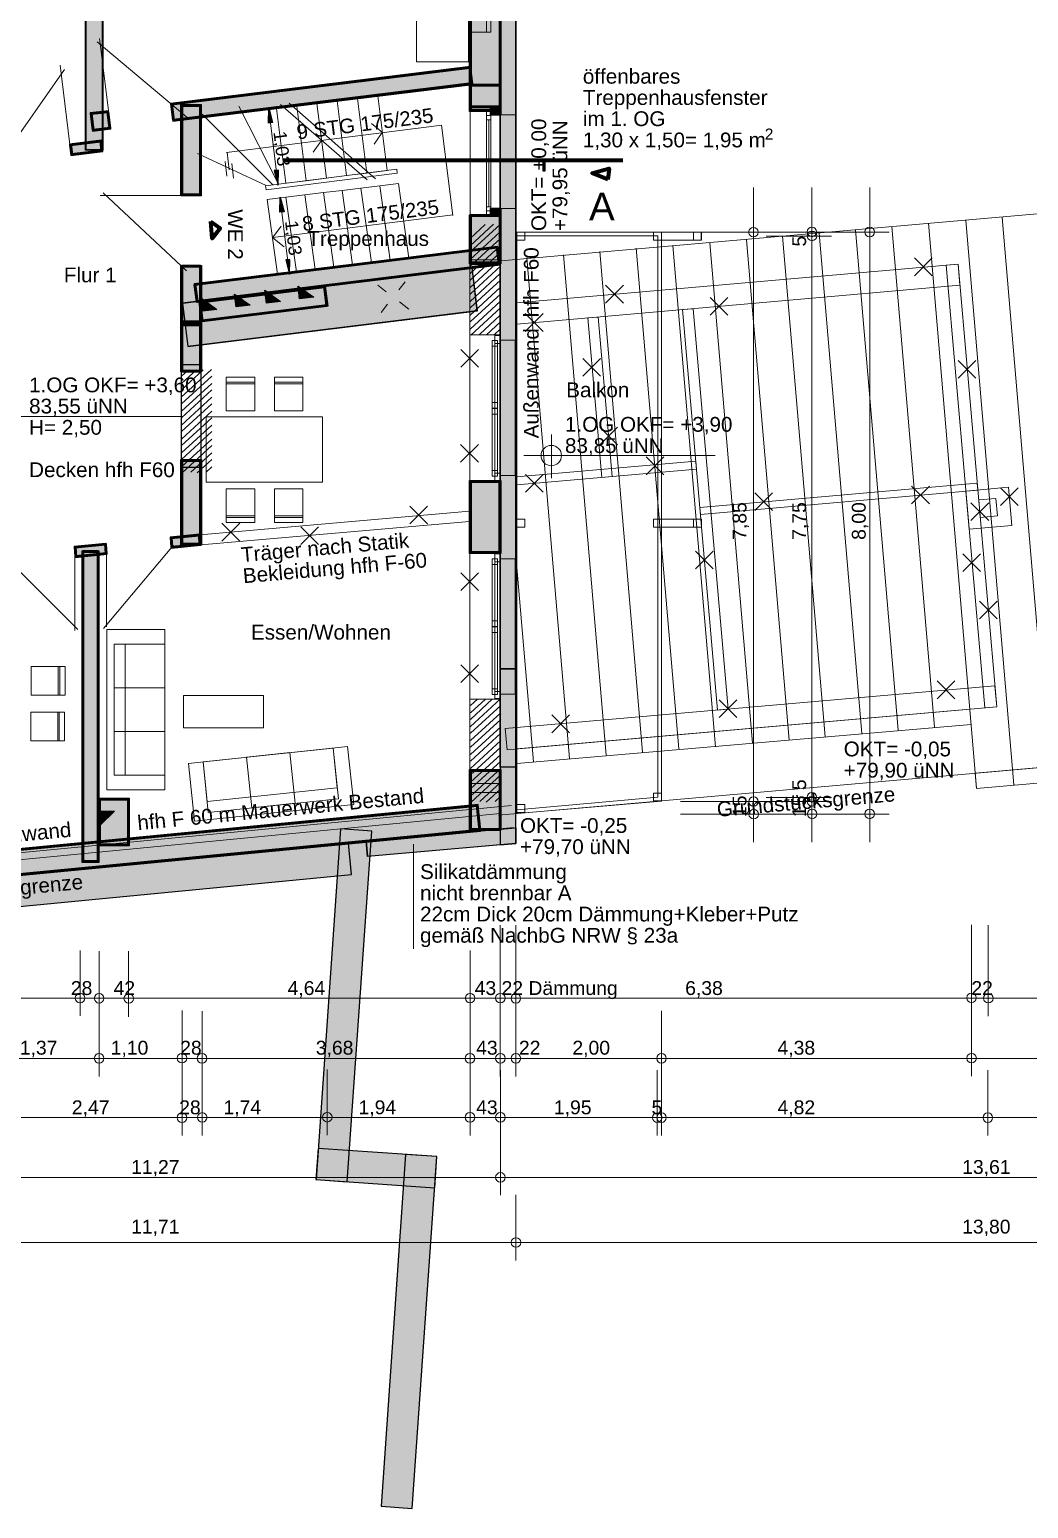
# Model space of a CAD drawing. Header units: millimetres. Extents: x 928 to 41670, y -1551 to 29737.
# Drawn here: x 9644 to 23382, y -1551 to 18776 of the extents above; entities that cross this region are included whole.
import ezdxf

# ---------------------------------------------------------------- set-up
doc = ezdxf.new("R2010")
doc.units = ezdxf.units.MM
doc.header["$LTSCALE"] = 50
doc.linetypes.add('PDF_564-4_176-4_70-6_176-4', pattern=[987.8, 564.4, -176.4, 70.6, -176.4])
for name, color, linetype in [('00_Wand_Bestand', 7, 'Continuous'), ('01_Daemmung_neu', 9, 'Continuous'), ('02_Grundstuecksgrenze', 8, 'Continuous'), ('03_Sanitaer', 5, 'Continuous'), ('05_Linien_stark', 7, 'Continuous'), ('06_Linien_fein', 3, 'Continuous'), ('07_Bemassung', 6, 'Continuous'), ('08_Schnittlinie', 1, 'Continuous'), ('10_Text', 7, 'Continuous')]:
    doc.layers.add(name, color=color, linetype=linetype)
doc.styles.add('PLAN', font='arial.ttf')

msp = doc.modelspace()

# ---------------------------------------------------------------- hatches: boundary and pattern name
at = {"layer": '00_Wand_Bestand'}
for points in [[(15697, 21438), (16127, 21438), (16127, 17701), (15697, 17701)], [(10412, 20540), (10654, 20540), (10654, 17116), (10412, 17116)], [(11585, 17761), (11615, 17516), (15741, 18023), (15711, 18268)], [(15697, 18023), (16127, 18023), (16127, 17651), (15697, 17651)], [(11725, 17745), (12005, 17745), (12005, 16491), (11725, 16491)], [(12934, 17698), (12987, 17498), (12930, 17491)], [(15985, 17703), (16127, 17703), (16127, 17602), (15985, 17602)], [(10480, 17630), (10511, 17380), (10760, 17411), (10729, 17660)], [(10194, 17202), (10214, 17044), (10652, 17098), (10633, 17256)], [(16708, 16995), (16729, 16995), (16729, 16830), (16708, 16830)], [(13063, 16638), (13067, 16844), (13010, 16837)], [(13092, 16471), (13145, 16271), (13088, 16264)], [(15985, 16319), (16128, 16319), (16128, 16219), (15985, 16219)], [(15697, 16230), (16126, 16230), (16126, 15557), (15697, 15557)], [(11906, 15283), (11938, 15027), (16117, 15540), (16085, 15796)], [(11727, 15534), (12007, 15534), (12007, 14704), (11727, 14704)], [(13221, 15410), (13225, 15616), (13168, 15609)], [(13711, 15250), (13745, 14975), (12009, 14762), (11975, 15037)], [(13359, 15074), (13337, 15251), (13552, 15097)], [(12029, 14906), (12008, 15084), (12222, 14930)], [(12485, 14963), (12463, 15141), (12678, 14987)], [(12903, 15017), (12881, 15194), (13096, 15040)], [(11727, 14768), (12007, 14768), (12007, 14071), (11727, 14071)], [(11727, 12865), (12007, 12865), (12007, 11691), (11727, 11691)], [(15697, 12576), (16125, 12576), (16125, 11576), (15697, 11576)], [(12002, 11687), (11988, 11838), (11577, 11798), (11592, 11648)], [(10711, 11563), (10697, 11714), (10258, 11671), (10272, 11521)], [(10368, 11613), (10598, 11613), (10598, 7329), (10368, 7329)], [(15697, 8604), (16127, 8604), (16127, 7771), (15697, 7771)], [(10595, 8211), (11016, 8211), (11016, 7557), (10595, 7557)], [(5075, 7091), (5110, 6727), (15847, 7760), (15812, 8125)], [(10616, 8035), (10811, 8035), (10616, 7840)]]:
    msp.add_hatch(color=7, dxfattribs=at).paths.add_polyline_path(points)
at = {"layer": '01_Daemmung_neu'}
for points in [[(16115, 21519), (16330, 21519), (16330, 8636), (16115, 8636)], [(16117, 9991), (16117, 7571), (16330, 7587), (16330, 9991)], [(14275, 7623), (16332, 7803), (16333, 7589), (14293, 7411)]]:
    msp.add_hatch(color=7, dxfattribs=at).paths.add_polyline_path(points)
at = {"layer": '02_Grundstuecksgrenze'}
for points in [[(13921, 7790), (13584, 2970), (14013, 2940), (14350, 7760)], [(14032, 7592), (4943, 6716), (4984, 6289), (14074, 7164)], [(15247, 3284), (13612, 3398), (13582, 2969), (15217, 2855)], [(14817, 3314), (14479, -1521), (14908, -1551), (15246, 3284)]]:
    msp.add_hatch(color=7, dxfattribs=at).paths.add_polyline_path(points)
at = {"layer": '03_Sanitaer', "transparency": 33554559}
msp.add_hatch(color=7, dxfattribs=at).paths.add_polyline_path([(15730, 15504), (11746, 15014), (11819, 14421), (15803, 14910)])

# ---------------------------------------------------------------- linework, layer by layer
at = {"layer": '00_Wand_Bestand'}
for points in [[(15697, 21438), (16127, 21438), (16127, 17701), (15697, 17701)], [(10412, 20540), (10654, 20540), (10654, 17116), (10412, 17116)], [(11585, 17761), (11615, 17516), (15741, 18023), (15711, 18268)], [(15697, 18023), (16127, 18023), (16127, 17651), (15697, 17651)], [(11725, 17745), (12005, 17745), (12005, 16491), (11725, 16491)], [(12934, 17698), (12987, 17498), (12930, 17491)], [(15985, 17703), (16127, 17703), (16127, 17602), (15985, 17602)], [(10480, 17630), (10511, 17380), (10760, 17411), (10729, 17660)], [(10194, 17202), (10214, 17044), (10652, 17098), (10633, 17256)], [(16708, 16995), (16729, 16995), (16729, 16830), (16708, 16830)], [(13063, 16638), (13067, 16844), (13010, 16837)], [(13092, 16471), (13145, 16271), (13088, 16264)], [(15985, 16319), (16128, 16319), (16128, 16219), (15985, 16219)], [(15697, 16230), (16126, 16230), (16126, 15557), (15697, 15557)], [(11906, 15283), (11938, 15027), (16117, 15540), (16085, 15796)], [(11727, 15534), (12007, 15534), (12007, 14704), (11727, 14704)], [(13221, 15410), (13225, 15616), (13168, 15609)], [(13711, 15250), (13745, 14975), (12009, 14762), (11975, 15037)], [(13359, 15074), (13337, 15251), (13552, 15097)], [(12029, 14906), (12008, 15084), (12222, 14930)], [(12485, 14963), (12463, 15141), (12678, 14987)], [(12903, 15017), (12881, 15194), (13096, 15040)], [(11727, 14768), (12007, 14768), (12007, 14071), (11727, 14071)], [(11727, 12865), (12007, 12865), (12007, 11691), (11727, 11691)], [(15697, 12576), (16125, 12576), (16125, 11576), (15697, 11576)], [(12002, 11687), (11988, 11838), (11577, 11798), (11592, 11648)], [(10711, 11563), (10697, 11714), (10258, 11671), (10272, 11521)], [(10368, 11613), (10598, 11613), (10598, 7329), (10368, 7329)], [(15697, 8604), (16127, 8604), (16127, 7771), (15697, 7771)], [(10595, 8211), (11016, 8211), (11016, 7557), (10595, 7557)], [(5075, 7091), (5110, 6727), (15847, 7760), (15812, 8125)], [(10616, 8035), (10811, 8035), (10616, 7840)]]:
    msp.add_lwpolyline(points, close=True, dxfattribs=at)
at = {"layer": '01_Daemmung_neu'}
for points in [[(16115, 21519), (16330, 21519), (16330, 8636), (16115, 8636)], [(16117, 9991), (16117, 7571), (16330, 7587), (16330, 9991)], [(14275, 7623), (16332, 7803), (16333, 7589), (14293, 7411)]]:
    msp.add_lwpolyline(points, close=True, dxfattribs=at)
at = {"layer": '02_Grundstuecksgrenze'}
for points in [[(13921, 7790), (13584, 2970), (14013, 2940), (14350, 7760)], [(14032, 7592), (4943, 6716), (4984, 6289), (14074, 7164)], [(15247, 3284), (13612, 3398), (13582, 2969), (15217, 2855)], [(14817, 3314), (14479, -1521), (14908, -1551), (15246, 3284)]]:
    msp.add_lwpolyline(points, close=True, dxfattribs=at)
at = {"layer": '03_Sanitaer'}
msp.add_lwpolyline([(15730, 15504), (11746, 15014), (11819, 14421), (15803, 14910)], close=True, dxfattribs=at)
at = {"layer": '05_Linien_stark', "lineweight": 15}
for p, q in [((12953, 17531), (13040, 16818)), ((13111, 16304), (13198, 15590)), ((9119, 13459), (11751, 13459)), ((16821, 13212), (16821, 12612)), ((16440, 12921), (19073, 12921)), ((16095, 7979), (35873, 9710)), ((19849, 8166), (18595, 8166)), ((20673, 8165), (19773, 8165)), ((20673, 8221), (19774, 8221)), ((4323, 6961), (16271, 8111)), ((5642, 6994), (16117, 8002)), ((19853, 7992), (18598, 7992)), ((20678, 7992), (19779, 7992)), ((21468, 7992), (20568, 7992)), ((3396, 6566), (16302, 7809)), ((14926, 6139), (14926, 7579)), ((16119, 5214), (16119, 6468)), ((22600, 5218), (22600, 6472)), ((22830, 5214), (22830, 6468)), ((10339, 5218), (10339, 6117)), ((10600, 5210), (10600, 6110)), ((11007, 5208), (11007, 6107)), ((15703, 5218), (15703, 6117)), ((15703, 5218), (15703, 6117)), ((10600, 4386), (10600, 5286)), ((11742, 4393), (11742, 5292)), ((11742, 4393), (11742, 5292)), ((16119, 4387), (16119, 5286)), ((18335, 4390), (18335, 5289)), ((18335, 4390), (18335, 5289)), ((18335, 4390), (18335, 5289)), ((18335, 4390), (18335, 5289)), ((18335, 4390), (18335, 5289)), ((18335, 4390), (18335, 5289)), ((18335, 4390), (18335, 5289)), ((22600, 4392), (22600, 5292)), ((12018, 4385), (12018, 5284)), ((15702, 4385), (15702, 5285)), ((11742, 3574), (11742, 4474)), ((11742, 3574), (11742, 4474)), ((12018, 3573), (12018, 4473)), ((13739, 3581), (13739, 4480)), ((15703, 3574), (15703, 4473)), ((16120, 3575), (16120, 4474)), ((18277, 3576), (18277, 4475)), ((18277, 3576), (18277, 4475)), ((18277, 3576), (18277, 4475)), ((18277, 3576), (18277, 4475)), ((18336, 3576), (18336, 4475)), ((18336, 3576), (18336, 4475)), ((18336, 3576), (18336, 4475)), ((18336, 3576), (18336, 4475)), ((22824, 3574), (22824, 4473)), ((16120, 2754), (16120, 3653)), ((16120, 2754), (16120, 3653)), ((16120, 2754), (16120, 3653)), ((16120, 2754), (16120, 3653)), ((16334, 1858), (16334, 2758)), ((16334, 1858), (16334, 2758)), ((16334, 1858), (16334, 2758)), ((16334, 1858), (16334, 2758))]:
    msp.add_line(p, q, dxfattribs=at)
at = {"layer": '05_Linien_stark', "lineweight": 18}
for p, q in [((14435, 15261), (14547, 15173)), ((14810, 15309), (14722, 15197)), ((14567, 15000), (14480, 14888)), ((14732, 15033), (14860, 14933))]:
    msp.add_line(p, q, dxfattribs=at)
at = {"layer": '05_Linien_stark', "lineweight": 50}
for points in [[(15709, 21427), (16116, 21427), (16116, 17712), (15709, 17712)], [(11598, 17751), (11625, 17529), (15729, 18033), (15701, 18255)], [(15708, 18012), (16115, 18012), (16115, 17662), (15708, 17662)], [(11737, 17734), (11994, 17734), (11994, 16503), (11737, 16503)], [(10493, 17620), (10521, 17393), (10747, 17421), (10719, 17647)], [(10207, 17192), (10224, 17057), (10640, 17108), (10623, 17243)], [(15708, 16218), (16115, 16218), (16115, 15568), (15708, 15568)], [(11919, 15273), (11948, 15040), (16104, 15550), (16075, 15784)], [(11739, 15522), (11996, 15522), (11996, 14716), (11739, 14716)], [(13702, 15238), (13733, 14985), (12019, 14774), (11988, 15027)], [(11739, 14757), (11996, 14757), (11996, 14082), (11739, 14082)], [(11739, 12854), (11996, 12854), (11996, 11702), (11739, 11702)], [(15708, 12565), (16114, 12565), (16114, 11587), (15708, 11587)], [(11990, 11697), (11977, 11825), (11590, 11788), (11602, 11660)], [(10699, 11573), (10687, 11701), (10270, 11661), (10283, 11533)], [(10379, 11601), (10586, 11601), (10586, 7340), (10379, 7340)], [(15708, 8592), (16115, 8592), (16115, 7782), (15708, 7782)], [(10607, 8199), (11005, 8199), (11005, 7568), (10607, 7568)], [(5088, 7081), (5120, 6739), (15835, 7771), (15802, 8112)]]:
    msp.add_lwpolyline(points, close=True, dxfattribs=at)
at = {"layer": '05_Linien_stark', "lineweight": 18}
for points in [[(16119, 21514), (16326, 21514), (16326, 8641), (16119, 8641)], [(16123, 17605), (16329, 17605), (16329, 16315), (16123, 16315)], [(15726, 15499), (11751, 15011), (11823, 14426), (15798, 14914)], [(15701, 15546), (16122, 15546), (16122, 14580), (15701, 14580)], [(16120, 14508), (16325, 14508), (16325, 12647), (16120, 12647)], [(16120, 11503), (16324, 11503), (16324, 9642), (16120, 9642)], [(16122, 9986), (16122, 7575), (16326, 7592), (16326, 9986)], [(15701, 9573), (16122, 9573), (16122, 8289), (15701, 8289)], [(30210, 9004), (22669, 8345), (22651, 8553), (30192, 9213)], [(14280, 7619), (16327, 7799), (16329, 7593), (14298, 7416)]]:
    msp.add_lwpolyline(points, close=True, dxfattribs=at)
at = {"layer": '05_Linien_stark', "lineweight": 30}
msp.add_lwpolyline([(10419, 20533), (10647, 20533), (10647, 17123), (10419, 17123)], close=True, dxfattribs=at)
at = {"layer": '05_Linien_stark', "lineweight": 20}
for points in [[(15703, 20179), (15987, 20179), (15987, 18740), (15703, 18740)], [(15928, 20178), (15987, 20178), (15987, 18741), (15928, 18741)], [(15703, 17657), (16122, 17657), (16122, 16225), (15703, 16225)], [(15930, 17656), (15989, 17656), (15989, 16225), (15930, 16225)], [(15930, 17593), (15989, 17593), (15989, 16285), (15930, 16285)], [(15930, 17536), (15989, 17536), (15989, 16341), (15930, 16341)], [(16344, 15991), (16344, 8001), (18334, 8172), (18334, 15991)], [(16344, 15942), (16344, 8053), (18284, 8223), (18284, 15942)], [(18225, 15991), (18883, 15991), (18883, 15882), (18225, 15882)], [(16005, 14500), (16080, 14500), (16080, 13570), (16005, 13570)], [(16045, 14570), (16120, 14570), (16120, 12677), (16045, 12677)], [(16045, 14460), (16120, 14460), (16120, 12580), (16045, 12580)], [(16006, 14423), (16081, 14423), (16081, 13650), (16006, 13650)], [(16005, 13567), (16080, 13567), (16080, 12636), (16005, 12636)], [(16006, 13488), (16081, 13488), (16081, 12713), (16006, 12713)], [(18225, 12047), (18885, 12047), (18885, 11938), (18225, 11938)], [(16005, 11502), (16080, 11502), (16080, 10571), (16005, 10571)], [(16005, 11424), (16080, 11424), (16080, 10651), (16005, 10651)], [(16044, 11571), (16120, 11571), (16120, 9678), (16044, 9678)], [(16044, 11461), (16120, 11461), (16120, 9581), (16044, 9581)], [(16005, 10568), (16080, 10568), (16080, 9637), (16005, 9637)], [(16005, 10489), (16080, 10489), (16080, 9715), (16005, 9715)]]:
    msp.add_lwpolyline(points, close=True, dxfattribs=at)
at = {"layer": '05_Linien_stark', "lineweight": 211}
for points in [[(17597, 16717), (17382, 16802), (17617, 16867)], [(12139, 16139), (12264, 16048), (12156, 15906)]]:
    msp.add_lwpolyline(points, close=True, dxfattribs=at)
at = {"layer": '05_Linien_stark', "lineweight": 15}
for points in [[(15699, 15610), (16120, 15610), (16120, 8412), (15699, 8412)], [(22439, 15261), (16345, 14728), (16344, 15018), (22414, 15549)], [(22781, 9452), (22948, 9467), (22416, 15552), (22249, 15537)], [(19105, 9423), (19251, 9436), (18770, 14939), (18624, 14926)], [(17514, 12620), (17657, 12632), (17465, 14825), (17322, 14812)], [(18815, 12733), (16344, 12517), (16343, 12627), (18806, 12842)], [(18862, 12205), (18870, 12111), (22687, 12445), (22679, 12539)], [(22521, 12432), (23110, 12484), (23156, 11959), (22567, 11907)], [(22699, 12311), (22720, 12071), (22955, 12091), (22934, 12332)], [(11989, 11830), (15696, 12155), (15697, 12015), (12001, 11692)], [(16185, 9168), (16211, 8875), (22946, 9465), (22921, 9757)], [(11762, 9622), (12861, 9622), (12861, 9177), (11762, 9177)]]:
    msp.add_lwpolyline(points, close=True, dxfattribs=at)
at = {"layer": '05_Linien_stark', "lineweight": 25}
msp.add_lwpolyline([(11734, 14171), (12001, 14171), (12001, 12756), (11734, 12756)], close=True, dxfattribs=at)
at = {"layer": '05_Linien_stark', "lineweight": 18}
msp.add_circle((16820, 12920), 140, dxfattribs=at)
at = {"layer": '06_Linien_fein', "lineweight": 9}
for p, q in [((10575, 18606), (11834, 17551)), ((10607, 18651), (10760, 17407)), ((9284, 17025), (10125, 18226)), ((10065, 18288), (10217, 17044)), ((12522, 17721), (13068, 16651)), ((13097, 17748), (14287, 16710)), ((13213, 17762), (14404, 16724)), ((12020, 17614), (12992, 16641)), ((14498, 17361), (14349, 17486)), ((15959, 17534), (15959, 16345)), ((12354, 17086), (15313, 17460)), ((14496, 17359), (14383, 17200)), ((15310, 17464), (15467, 16221)), ((12361, 17088), (12390, 16848)), ((13547, 17092), (13658, 17253)), ((11954, 17072), (12897, 16632)), ((12333, 16961), (12358, 16760)), ((12427, 16935), (12451, 16734)), ((12007, 16494), (10617, 16494)), ((10655, 16533), (11805, 15460)), ((12985, 15912), (13104, 16072)), ((12989, 15917), (15471, 16230)), ((16117, 16096), (15701, 15714)), ((16027, 16101), (15703, 15803)), ((15912, 16096), (15705, 15905)), ((22090, 9187), (21502, 16071)), ((22670, 8349), (22007, 16115)), ((23182, 8393), (22520, 16152)), ((23683, 8438), (23021, 16193)), ((12988, 15914), (13148, 15790)), ((16115, 15994), (15700, 15612)), ((16120, 15905), (15705, 15523)), ((20090, 9010), (19503, 15884)), ((20587, 9054), (20000, 15935)), ((21091, 9100), (20504, 15979)), ((21592, 9144), (21005, 16024)), ((16118, 15803), (15703, 15421)), ((16120, 15714), (15705, 15332)), ((17575, 8801), (16988, 15679)), ((18076, 8844), (17489, 15724)), ((18574, 8888), (17987, 15771)), ((19078, 8919), (18490, 15806)), ((19078, 8919), (18490, 15806)), ((19588, 8967), (19002, 15843)), ((16118, 15612), (15703, 15230)), ((16120, 15523), (15705, 15141)), ((17072, 8755), (16485, 15636)), ((16118, 15421), (15703, 15039)), ((16120, 15332), (15705, 14950)), ((16118, 15230), (15703, 14848)), ((16120, 15141), (15705, 14759)), ((16118, 15039), (15703, 14657)), ((16120, 14950), (15714, 14576)), ((16118, 14848), (15832, 14585)), ((16120, 14759), (15927, 14581)), ((16118, 14657), (16040, 14585)), ((16044, 13648), (16044, 14426)), ((12146, 14103), (11731, 13721)), ((12031, 14097), (11732, 13823)), ((11939, 14100), (11734, 13912)), ((11830, 14100), (11736, 14014)), ((12149, 13912), (11734, 13530)), ((12151, 14014), (11736, 13632)), ((12151, 13823), (11736, 13441)), ((12149, 13721), (11734, 13339)), ((12151, 13632), (11736, 13250)), ((12149, 13530), (11734, 13148)), ((12151, 13441), (11736, 13059)), ((16044, 12710), (16044, 13490)), ((12149, 13339), (11734, 12957)), ((12151, 13250), (11736, 12868)), ((12149, 13148), (11734, 12766)), ((12151, 13059), (11745, 12685)), ((12149, 12957), (11863, 12694)), ((12151, 12868), (11949, 12682)), ((12149, 12766), (12071, 12694)), ((10269, 11672), (10269, 10516)), ((10662, 10542), (11623, 11687)), ((10702, 11713), (10702, 10565)), ((16574, 8710), (16328, 11596)), ((9327, 11511), (10306, 10532)), ((16043, 10649), (16043, 11427)), ((16043, 9711), (16043, 10491)), ((16121, 9575), (15706, 9193)), ((16006, 9570), (15707, 9295)), ((15914, 9572), (15709, 9384)), ((15805, 9573), (15711, 9486)), ((16124, 9384), (15709, 9002)), ((16126, 9486), (15711, 9104)), ((16345, 8889), (22578, 9434)), ((16124, 9193), (15709, 8811)), ((16126, 9295), (15711, 8913)), ((16346, 8690), (22595, 9223)), ((16124, 9002), (15709, 8620)), ((16126, 9104), (15711, 8722)), ((16124, 8811), (15709, 8430)), ((16126, 8913), (15711, 8531)), ((16124, 8620), (15709, 8239)), ((16126, 8722), (15711, 8340)), ((16126, 8531), (15720, 8158)), ((16124, 8430), (15838, 8166)), ((16126, 8340), (15924, 8155)), ((16124, 8239), (16046, 8166))]:
    msp.add_line(p, q, dxfattribs=at)
at = {"layer": '06_Linien_fein', "lineweight": 5}
for p, q in [((21813, 15393), (22057, 15637)), ((22057, 15393), (21813, 15637)), ((21813, 15393), (22057, 15637)), ((22057, 15393), (21813, 15637)), ((17567, 15016), (17811, 15261)), ((17811, 15016), (17567, 15261)), ((17567, 15016), (17811, 15261)), ((17811, 15016), (17567, 15261)), ((19004, 14849), (19248, 15093)), ((19248, 14849), (19004, 15093)), ((19004, 14849), (19248, 15093)), ((19248, 14849), (19004, 15093)), ((16462, 14627), (16707, 14871)), ((16707, 14627), (16462, 14871)), ((16462, 14627), (16707, 14871)), ((16707, 14627), (16462, 14871)), ((15576, 14135), (15820, 14379)), ((15820, 14135), (15576, 14379)), ((15576, 14135), (15820, 14379)), ((15820, 14135), (15576, 14379)), ((17254, 14010), (17498, 14254)), ((17498, 14010), (17254, 14254)), ((17254, 14010), (17498, 14254)), ((17498, 14010), (17254, 14254)), ((22417, 13984), (22661, 14229)), ((22661, 13984), (22417, 14229)), ((22417, 13984), (22661, 14229)), ((22661, 13984), (22417, 14229)), ((17488, 13066), (17732, 13310)), ((17732, 13066), (17488, 13310)), ((17488, 13066), (17732, 13310)), ((17732, 13066), (17488, 13310)), ((15573, 12828), (15817, 13072)), ((15817, 12828), (15573, 13072)), ((15573, 12828), (15817, 13072)), ((15817, 12828), (15573, 13072)), ((18125, 12657), (18369, 12901)), ((18369, 12657), (18125, 12901)), ((18125, 12657), (18369, 12901)), ((18369, 12657), (18125, 12901)), ((16464, 12417), (16708, 12661)), ((16708, 12417), (16464, 12661)), ((16464, 12417), (16708, 12661)), ((16708, 12417), (16464, 12661)), ((19618, 12164), (19862, 12408)), ((19862, 12164), (19618, 12408)), ((19618, 12164), (19862, 12408)), ((19862, 12164), (19618, 12408)), ((21776, 12258), (22020, 12502)), ((22020, 12258), (21776, 12502)), ((21776, 12258), (22020, 12502)), ((22020, 12258), (21776, 12502)), ((22996, 12234), (23240, 12478)), ((23240, 12234), (22996, 12478)), ((22996, 12234), (23240, 12478)), ((23240, 12234), (22996, 12478)), ((14874, 11980), (15118, 12224)), ((15118, 11980), (14874, 12224)), ((14874, 11980), (15118, 12224)), ((15118, 11980), (14874, 12224)), ((22592, 12028), (22837, 12273)), ((22837, 12028), (22592, 12273)), ((22592, 12028), (22837, 12273)), ((22837, 12028), (22592, 12273)), ((12291, 11746), (12536, 11990)), ((12536, 11746), (12291, 11990)), ((12291, 11746), (12536, 11990)), ((12536, 11746), (12291, 11990)), ((13373, 11697), (13617, 11941)), ((13617, 11697), (13373, 11941)), ((13373, 11697), (13617, 11941)), ((13617, 11697), (13373, 11941)), ((18802, 11362), (19046, 11606)), ((19046, 11362), (18802, 11606)), ((18802, 11362), (19046, 11606)), ((19046, 11362), (18802, 11606)), ((22480, 11327), (22725, 11571)), ((22725, 11327), (22480, 11571)), ((22480, 11327), (22725, 11571)), ((22725, 11327), (22480, 11571)), ((15575, 11064), (15819, 11309)), ((15819, 11064), (15575, 11309)), ((15575, 11064), (15819, 11309)), ((15819, 11064), (15575, 11309)), ((22709, 10675), (22954, 10919)), ((22954, 10675), (22709, 10919)), ((22709, 10675), (22954, 10919)), ((22954, 10675), (22709, 10919)), ((15574, 9800), (15818, 10044)), ((15818, 9800), (15574, 10044)), ((15574, 9800), (15818, 10044)), ((15818, 9800), (15574, 10044)), ((22127, 9579), (22371, 9823)), ((22371, 9579), (22127, 9823)), ((22127, 9579), (22371, 9823)), ((22371, 9579), (22127, 9823)), ((19128, 9320), (19372, 9564)), ((19372, 9320), (19128, 9564)), ((19128, 9320), (19372, 9564)), ((19372, 9320), (19128, 9564)), ((16827, 9111), (17071, 9355)), ((17071, 9111), (16827, 9355)), ((16827, 9111), (17071, 9355)), ((17071, 9111), (16827, 9355))]:
    msp.add_line(p, q, dxfattribs=at)
at = {"layer": '06_Linien_fein', "lineweight": 9}
for points in [[(14965, 19724), (15680, 19724), (15680, 18333), (14965, 18333)], [(13169, 16663), (13040, 17690), (13318, 17725), (13448, 16698)], [(13448, 16698), (13318, 17725), (13596, 17760), (13726, 16733)], [(13726, 16733), (13596, 17760), (13875, 17795), (14005, 16768)], [(14005, 16768), (13875, 17795), (14153, 17830), (14283, 16803)], [(14283, 16803), (14153, 17830), (14432, 17866), (14561, 16838)], [(12897, 16575), (12891, 16627), (14696, 16855), (14702, 16803)], [(13170, 16471), (13314, 15444), (13056, 15413), (12912, 16440)], [(13428, 16503), (13572, 15476), (13314, 15445), (13170, 16471)], [(13686, 16534), (13830, 15508), (13572, 15476), (13428, 16503)], [(13944, 16566), (14088, 15540), (13830, 15508), (13686, 16534)], [(14202, 16598), (14346, 15572), (14088, 15540), (13944, 16566)], [(14460, 16630), (14604, 15604), (14346, 15572), (14202, 16598)], [(14718, 16662), (14862, 15635), (14604, 15603), (14460, 16630)], [(12349, 13999), (12743, 13999), (12743, 13908), (12349, 13908)], [(12349, 13928), (12743, 13928), (12743, 13534), (12349, 13534)], [(13011, 13999), (13404, 13999), (13404, 13908), (13011, 13908)], [(13011, 13928), (13404, 13928), (13404, 13534), (13011, 13534)], [(12074, 13451), (13674, 13451), (13674, 12555), (12074, 12555)], [(12349, 12465), (12743, 12465), (12743, 12071), (12349, 12071)], [(13011, 12465), (13404, 12465), (13404, 12071), (13011, 12071)], [(12349, 12091), (12743, 12091), (12743, 11999), (12349, 11999)], [(13011, 12091), (13404, 12091), (13404, 11999), (13011, 11999)], [(10707, 10528), (11507, 10528), (11507, 8328), (10707, 8328)], [(10807, 10328), (11507, 10328), (11507, 8528), (10807, 8528)], [(10957, 10328), (11507, 10328), (11507, 8528), (10957, 8528)], [(9667, 10022), (10060, 10022), (10060, 9629), (9667, 9629)], [(10040, 10022), (10132, 10022), (10132, 9629), (10040, 9629)], [(10807, 9728), (11507, 9728), (11507, 9128), (10807, 9128)], [(9660, 9394), (10053, 9394), (10053, 9000), (9660, 9000)], [(10033, 9394), (10125, 9394), (10125, 9000), (10033, 9000)], [(14019, 8920), (14102, 8125), (11914, 7895), (11831, 8690)], [(13820, 8899), (13893, 8203), (12103, 8015), (12030, 8711)], [(13820, 8899), (13877, 8352), (12087, 8164), (12030, 8711)], [(13223, 8837), (13296, 8141), (12700, 8078), (12626, 8774)]]:
    msp.add_lwpolyline(points, close=True, dxfattribs=at)
at = {"layer": '07_Bemassung', "lineweight": 9}
msp.add_line((16125, 15596), (29536, 16770), dxfattribs=at)
at = {"layer": '07_Bemassung', "lineweight": 15}
for p, q in [((19602, 7608), (19602, 16605)), ((20402, 7608), (20402, 16605)), ((21202, 7608), (21202, 16605)), ((19848, 15991), (18594, 15991)), ((20674, 15992), (19775, 15992)), ((20675, 15937), (19776, 15937)), ((21468, 15990), (20569, 15990)), ((16332, 5212), (16332, 6466)), ((16333, 4384), (16333, 5638)), ((4383, 5464), (30385, 5464)), ((4362, 4635), (30336, 4635)), ((4360, 3823), (30086, 3823)), ((4435, 2998), (30887, 2998)), ((4435, 2105), (30887, 2105))]:
    msp.add_line(p, q, dxfattribs=at)
at = {"layer": '07_Bemassung', "lineweight": 50}
for points in [[(15996, 17691), (16116, 17691), (16116, 17614), (15996, 17614)], [(15996, 16308), (16117, 16308), (16117, 16230), (15996, 16230)]]:
    msp.add_lwpolyline(points, close=True, dxfattribs=at)
at = {"layer": '07_Bemassung', "lineweight": 20}
for points in [[(16344, 15991), (16454, 15991), (16454, 15881), (16344, 15881)], [(16344, 15991), (16454, 15991), (16454, 15881), (16344, 15881)], [(18225, 15991), (18334, 15991), (18334, 15882), (18225, 15882)], [(18774, 15991), (18884, 15991), (18884, 15882), (18774, 15882)], [(18774, 15991), (18884, 15991), (18884, 15882), (18774, 15882)], [(16344, 12046), (16454, 12046), (16454, 11937), (16344, 11937)], [(16344, 12046), (16454, 12046), (16454, 11937), (16344, 11937)], [(18225, 12047), (18334, 12047), (18334, 11938), (18225, 11938)], [(18226, 12048), (18335, 12048), (18335, 11938), (18226, 11938)], [(18776, 12047), (18885, 12047), (18885, 11937), (18776, 11937)], [(18776, 12047), (18885, 12047), (18885, 11937), (18776, 11937)], [(18226, 8282), (18336, 8282), (18336, 8173), (18226, 8173)], [(16345, 8125), (16454, 8125), (16454, 8015), (16345, 8015)]]:
    msp.add_lwpolyline(points, close=True, dxfattribs=at)
at = {"layer": '07_Bemassung', "lineweight": 18}
for centre in [(20404, 15995), (21198, 15994), (19600, 15991), (20405, 15940), (19601, 8165), (20403, 8224), (20403, 8169), (19604, 7991), (20408, 7995), (21198, 7995), (10339, 5464), (10601, 5461), (11009, 5458), (15703, 5463), (16119, 5463), (16332, 5460), (22599, 5467), (22830, 5462), (10601, 4636), (11741, 4638), (12016, 4635), (15702, 4635), (16120, 4635), (16333, 4636), (18335, 4635), (18335, 4635), (18335, 4635), (22600, 4638), (11741, 3820), (12019, 3823), (13739, 3826), (15702, 3824), (16120, 3824), (18277, 3821), (18277, 3821), (18336, 3821), (18336, 3821), (22824, 3820), (16120, 2999), (16120, 2999), (16334, 2104), (16334, 2104)]:
    msp.add_circle(centre, 65.8, dxfattribs=at)
at = {"layer": '08_Schnittlinie', "linetype": 'PDF_564-4_176-4_70-6_176-4', "lineweight": 70}
msp.add_line((17803, 16975), (13137, 16975), dxfattribs=at)

# ---------------------------------------------------------------- texts
at = {"layer": '07_Bemassung', "style": 'PLAN'}
for s, height, p in [('5', 190, (20324, 15793)), ('7,85', 190.5, (19504, 11762)), ('7,75', 190.5, (20324, 11762)), ('8,00', 190.5, (21144, 11762)), ('15', 190.5, (19504, 7952))]:
    msp.add_text(s, height=height, rotation=90, dxfattribs=at).set_placement(p)
for s, height, p in [('28', 190.5, (10212, 5506)), ('42', 190.5, (10800, 5506)), ('4,64', 190.5, (13193, 5506)), ('6,38', 190.5, (18661, 5506)), ('22', 190.5, (22597, 5506)), ('1,37', 190.5, (9510, 4686)), ('1,10', 190.5, (10760, 4686)), ('28', 190.5, (11716, 4686)), ('3,68', 190.5, (13581, 4686)), ('43', 190.5, (15786, 4686)), ('22', 190.5, (16375, 4686)), ('2,00', 190.5, (17110, 4686)), ('4,38', 190.5, (19931, 4686)), ('2,47', 190.5, (10226, 3867)), ('28', 190.5, (11702, 3867)), ('1,74', 190.5, (12311, 3867)), ('1,94', 190.5, (14169, 3867)), ('43', 190.5, (15786, 3867)), ('1,95', 190.5, (16856, 3867)), ('5', 190, (18199, 3867)), ('4,82', 190.5, (19931, 3867)), ('11,27', 190.5, (11041, 3047)), ('13,61', 190.5, (22471, 3047)), ('11,71', 190.5, (11040, 2227)), ('13,80', 190.5, (22470, 2227))]:
    msp.add_text(s, height=height, dxfattribs=at).set_placement(p)
at = {"layer": '10_Text', "style": 'PLAN'}
for s, height, p in [('öffenbares', 203.2, (17254, 18032)), ('Treppenhausfenster', 203.2, (17254, 17740)), ('im 1. OG', 203.2, (17254, 17449)), ('1,30 x 1,50= 1,95 m', 203.2, (17254, 17157)), ('2', 152, (19756, 17263)), ('A', 381, (17338, 16152)), ('Treppenhaus', 203.2, (13465, 15802)), ('Flur 1', 203.2, (10116, 15302)), ('1.OG OKF= +3,60', 203.2, (9638, 13790)), ('Balkon', 203.2, (17025, 13722)), ('83,55 üNN', 203.2, (9638, 13499)), ('1.OG OKF= +3,90', 203.2, (17008, 13248)), ('H= 2,50', 203.2, (9638, 13207)), ('83,85 üNN', 203.2, (17008, 12956)), ('Decken hfh F60', 203.2, (9638, 12624)), ('Essen/Wohnen', 203.2, (12689, 10391)), ('OKT= -0,05', 203.2, (20842, 8786)), ('+79,90 üNN', 203.2, (20842, 8494)), ('OKT= -0,25', 203.2, (16390, 7734)), ('+79,70 üNN', 203.2, (16390, 7443)), ('Silikatdämmung', 203.2, (15015, 7100)), ('nicht brennbar A', 203.2, (15015, 6808)), ('22cm Dick 20cm Dämmung+Kleber+Putz', 203.2, (15015, 6517)), ('gemäß NachbG NRW § 23a', 203.2, (15015, 6225)), ('43 22 Dämmung', 190.5, (15766, 5506))]:
    msp.add_text(s, height=height, dxfattribs=at).set_placement(p)
for s, height, rotation, p in [('9 STG 175/235', 199.66, 7.2, (13331, 17265)), ('OKT= +0,00', 203.2, 90, (16749, 16006)), ('+79,95 üNN', 203.2, 90, (17040, 16006)), ('1,03', 177.8, 277, (12998, 17368)), ('WE 2', 203.2, 270, (12374, 16306)), ('8 STG 175/235', 199.66, 7.2, (13408, 16005)), ('1,03', 177.8, 277, (13157, 16141)), ('hfh F60', 203.2, 90, (16646, 14821)), ('Außenwand', 203.2, 90, (16646, 13157)), ('Träger nach Statik', 203.2, 5, (12561, 11455)), ('Bekleidung hfh F-60', 203.2, 5, (12587, 11165)), ('hfh F 60 m Mauerwerk Bestand', 203.2, 5.5, (11137, 7770)), ('15 5', 190.5, 90, (20324, 7952)), ('Grundstücksgrenze', 203.2, 5, (19106, 7955)), ('Gebäudeabschlusswand Brandwand', 203.2, 5.5, (5624, 7239)), ('Grundstücksgrenze', 203.2, 5.5, (7938, 6729))]:
    msp.add_text(s, height=height, rotation=rotation, dxfattribs=at).set_placement(p)

doc.saveas('drawing.dxf')
